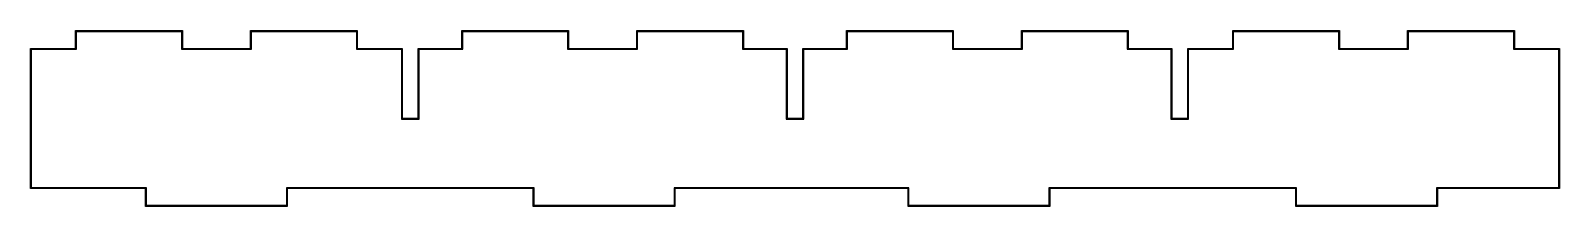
# Model space of a CAD drawing. Header units: millimetres. Extents: x -109 to 109, y -13 to 13.
import ezdxf

# ---------------------------------------------------------------- set-up
doc = ezdxf.new("R2010")
doc.units = ezdxf.units.MM
doc.layers.get('0').update_dxf_attribs({"linetype": 'CONTINUOUS'})

msp = doc.modelspace()

# ---------------------------------------------------------------- linework, layer by layer
for points in [[(91.84, -12.57), (71.58, -12.57), (71.58, -10.03), (36.42, -10.03), (36.42, -12.57), (16.16, -12.57), (16.16, -10.03), (-17.16, -10.03), (-17.16, -12.57), (-37.42, -12.57), (-37.42, -10.03), (-72.58, -10.03), (-72.58, -12.57), (-92.84, -12.57), (-92.84, -10.03), (-109.28, -10.03), (-109.28, 10.03), (-102.84, 10.03), (-102.84, 12.57), (-87.58, 12.57), (-87.58, 10.03), (-77.84, 10.03), (-77.84, 12.57), (-62.58, 12.57), (-62.58, 10.03), (-56.14, 10.03), (-56.14, 0.03), (-53.86, 0.03), (-53.86, 10.03), (-47.63, 10.03), (-47.63, 12.57), (-32.37, 12.57), (-32.37, 10.03), (-22.63, 10.03), (-22.63, 12.57), (-7.37, 12.57), (-7.37, 10.03), (-1.14, 10.03), (-1.14, 0.03), (1.14, 0.03), (1.14, 10.03), (7.37, 10.03), (7.37, 12.57), (22.63, 12.57), (22.63, 10.03), (32.37, 10.03), (32.37, 12.57), (47.63, 12.57), (47.63, 10.03), (53.86, 10.03), (53.86, 0.03), (56.14, 0.03), (56.14, 10.03), (62.58, 10.03), (62.58, 12.57), (77.84, 12.57), (77.84, 10.03), (87.58, 10.03), (87.58, 12.57), (102.84, 12.57), (102.84, 10.03), (109.28, 10.03), (109.28, -10.03), (91.84, -10.03)], [(53.73, 9.91), (53.73, -0.09), (56.27, -0.09), (56.27, 9.91), (62.71, 9.91), (62.71, 12.45), (77.71, 12.45), (77.71, 9.91), (87.71, 9.91), (87.71, 12.45), (102.71, 12.45), (102.71, 9.91), (109.15, 9.91), (109.15, -9.91), (91.71, -9.91), (91.71, -12.45), (71.71, -12.45), (71.71, -9.91), (36.29, -9.91), (36.29, -12.45), (16.29, -12.45), (16.29, -9.91), (-17.29, -9.91), (-17.29, -12.45), (-37.29, -12.45), (-37.29, -9.91), (-72.71, -9.91), (-72.71, -12.45), (-92.71, -12.45), (-92.71, -9.91), (-109.15, -9.91), (-109.15, 9.91), (-102.71, 9.91), (-102.71, 12.45), (-87.71, 12.45), (-87.71, 9.91), (-77.71, 9.91), (-77.71, 12.45), (-62.71, 12.45), (-62.71, 9.91), (-56.27, 9.91), (-56.27, -0.09), (-53.73, -0.09), (-53.73, 9.91), (-47.5, 9.91), (-47.5, 12.45), (-32.5, 12.45), (-32.5, 9.91), (-22.5, 9.91), (-22.5, 12.45), (-7.5, 12.45), (-7.5, 9.91), (-1.27, 9.91), (-1.27, -0.09), (1.27, -0.09), (1.27, 9.91), (7.5, 9.91), (7.5, 12.45), (22.5, 12.45), (22.5, 9.91), (32.5, 9.91), (32.5, 12.45), (47.5, 12.45), (47.5, 9.91)]]:
    msp.add_lwpolyline(points, close=True)

doc.saveas('drawing.dxf')
